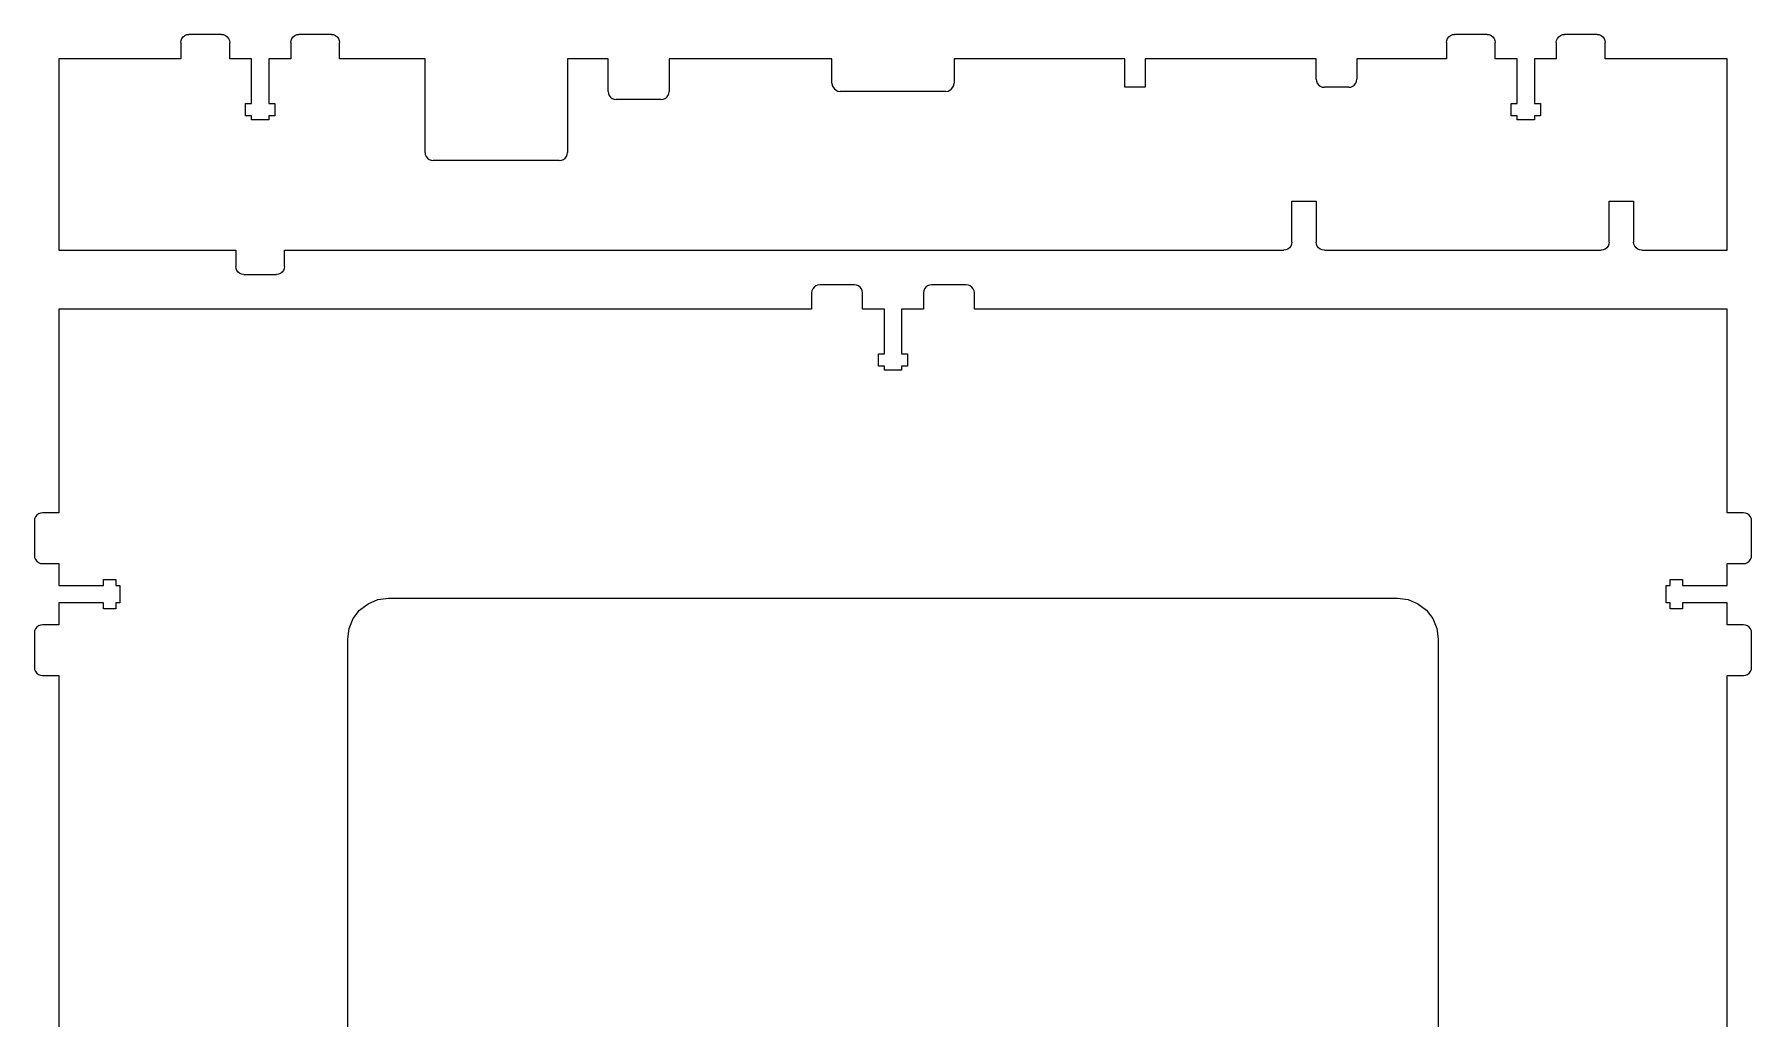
# Model space of a CAD drawing. Header units: metres. Extents: x 1771 to 2193, y -862 to -378.
# Drawn here: x 1771 to 2193, y -619.9 to -378.2 of the extents above; entities that cross this region are included whole.
import ezdxf

# ---------------------------------------------------------------- set-up
doc = ezdxf.new("R2010")
doc.units = ezdxf.units.M

msp = doc.modelspace()

# ---------------------------------------------------------------- linework, layer by layer
for p, q in [((1807, -380.2, 6), (1807.07, -379.68, 6)), ((1807.07, -379.68, 6), (1807.27, -379.2, 6)), ((1807.27, -379.2, 6), (1807.59, -378.79, 6)), ((1807.59, -378.79, 6), (1808, -378.47, 6)), ((1808, -378.47, 6), (1808.48, -378.27, 6)), ((1808.48, -378.27, 6), (1809, -378.2, 6)), ((1817, -378.2, 6), (1809, -378.2, 6)), ((1817, -378.2, 6), (1817.52, -378.27, 6)), ((1817.52, -378.27, 6), (1818, -378.47, 6)), ((1818, -378.47, 6), (1818.41, -378.79, 6)), ((1818.41, -378.79, 6), (1818.73, -379.2, 6)), ((1818.73, -379.2, 6), (1818.93, -379.68, 6)), ((1818.93, -379.68, 6), (1819, -380.2, 6)), ((1834, -380.2, 6), (1834.07, -379.68, 6)), ((1834.07, -379.68, 6), (1834.27, -379.2, 6)), ((1834.27, -379.2, 6), (1834.59, -378.79, 6)), ((1834.59, -378.79, 6), (1835, -378.47, 6)), ((1835, -378.47, 6), (1835.48, -378.27, 6)), ((1835.48, -378.27, 6), (1836, -378.2, 6)), ((1844, -378.2, 6), (1836, -378.2, 6)), ((1844, -378.2, 6), (1844.52, -378.27, 6)), ((1844.52, -378.27, 6), (1845, -378.47, 6)), ((1845, -378.47, 6), (1845.41, -378.79, 6)), ((1845.41, -378.79, 6), (1845.73, -379.2, 6)), ((1845.73, -379.2, 6), (1845.93, -379.68, 6)), ((1845.93, -379.68, 6), (1846, -380.2, 6)), ((2118, -380.2, 6), (2118.07, -379.68, 6)), ((2118.07, -379.68, 6), (2118.27, -379.2, 6)), ((2118.27, -379.2, 6), (2118.59, -378.79, 6)), ((2118.59, -378.79, 6), (2119, -378.47, 6)), ((2119, -378.47, 6), (2119.48, -378.27, 6)), ((2119.48, -378.27, 6), (2120, -378.2, 6)), ((2128, -378.2, 6), (2120, -378.2, 6)), ((2128, -378.2, 6), (2128.52, -378.27, 6)), ((2128.52, -378.27, 6), (2129, -378.47, 6)), ((2129, -378.47, 6), (2129.41, -378.79, 6)), ((2129.41, -378.79, 6), (2129.73, -379.2, 6)), ((2129.73, -379.2, 6), (2129.93, -379.68, 6)), ((2129.93, -379.68, 6), (2130, -380.2, 6)), ((2145, -380.2, 6), (2145.07, -379.68, 6)), ((2145.07, -379.68, 6), (2145.27, -379.2, 6)), ((2145.27, -379.2, 6), (2145.59, -378.79, 6)), ((2145.59, -378.79, 6), (2146, -378.47, 6)), ((2146, -378.47, 6), (2146.48, -378.27, 6)), ((2146.48, -378.27, 6), (2147, -378.2, 6)), ((2155, -378.2, 6), (2147, -378.2, 6)), ((2155, -378.2, 6), (2155.52, -378.27, 6)), ((2155.52, -378.27, 6), (2156, -378.47, 6)), ((2156, -378.47, 6), (2156.41, -378.79, 6)), ((2156.41, -378.79, 6), (2156.73, -379.2, 6)), ((2156.73, -379.2, 6), (2156.93, -379.68, 6)), ((2156.93, -379.68, 6), (2157, -380.2, 6)), ((1807, -380.2, 6), (1807, -382.2, 6)), ((1807, -382.2, 6), (1807, -384.2, 6)), ((1819, -382.2, 6), (1819, -380.2, 6)), ((1819, -384.2, 6), (1819, -382.2, 6)), ((1834, -380.2, 6), (1834, -382.2, 6)), ((1834, -382.2, 6), (1834, -384.2, 6)), ((1846, -382.2, 6), (1846, -380.2, 6)), ((1846, -384.2, 6), (1846, -382.2, 6)), ((2118, -380.2, 6), (2118, -382.2, 6)), ((2118, -382.2, 6), (2118, -384.2, 6)), ((2130, -382.2, 6), (2130, -380.2, 6)), ((2130, -384.2, 6), (2130, -382.2, 6)), ((2145, -380.2, 6), (2145, -382.2, 6)), ((2145, -382.2, 6), (2145, -384.2, 6)), ((2157, -382.2, 6), (2157, -380.2, 6)), ((2157, -384.2, 6), (2157, -382.2, 6)), ((1807, -384.2, 6), (1777, -384.2, 6)), ((1777, -384.2, 6), (1777, -431.2, 6)), ((1824.4, -384.2, 6), (1819, -384.2, 6)), ((1824.4, -395.2, 6), (1824.4, -384.2, 6)), ((1834, -384.2, 6), (1828.6, -384.2, 6)), ((1828.6, -384.2, 6), (1828.6, -395.2, 6)), ((1867, -384.2, 6), (1846, -384.2, 6)), ((1867, -407.2, 6), (1867, -384.2, 6)), ((1902, -384.2, 6), (1902, -407.2, 6)), ((1912, -384.2, 6), (1902, -384.2, 6)), ((1912, -392.2, 6), (1912, -384.2, 6)), ((1967, -384.2, 6), (1927, -384.2, 6)), ((1927, -384.2, 6), (1927, -392.2, 6)), ((1967, -390.2, 6), (1967, -384.2, 6)), ((2039, -384.2, 6), (1997, -384.2, 6)), ((1997, -384.2, 6), (1997, -390.2, 6)), ((2039, -391.2, 6), (2039, -384.2, 6)), ((2086, -384.2, 6), (2044, -384.2, 6)), ((2044, -384.2, 6), (2044, -391.2, 6)), ((2086, -389.2, 6), (2086, -384.2, 6)), ((2118, -384.2, 6), (2096, -384.2, 6)), ((2096, -384.2, 6), (2096, -389.2, 6)), ((2135.4, -384.2, 6), (2130, -384.2, 6)), ((2135.4, -395.2, 6), (2135.4, -384.2, 6)), ((2139.6, -384.2, 6), (2139.6, -395.2, 6)), ((2145, -384.2, 6), (2139.6, -384.2, 6)), ((2187, -384.2, 6), (2157, -384.2, 6)), ((2187, -431.2, 6), (2187, -384.2, 6)), ((1912, -392.2, 6), (1912.07, -392.72, 6)), ((1926.93, -392.72, 6), (1927, -392.2, 6)), ((1967, -390.2, 6), (1967.07, -390.72, 6)), ((1967.07, -390.72, 6), (1967.27, -391.2, 6)), ((1967.27, -391.2, 6), (1967.59, -391.61, 6)), ((1967.59, -391.61, 6), (1968, -391.93, 6)), ((1968, -391.93, 6), (1968.48, -392.13, 6)), ((1968.48, -392.13, 6), (1969, -392.2, 6)), ((1995, -392.2, 6), (1969, -392.2, 6)), ((1995, -392.2, 6), (1995.52, -392.13, 6)), ((1995.52, -392.13, 6), (1996, -391.93, 6)), ((1996, -391.93, 6), (1996.41, -391.61, 6)), ((1996.41, -391.61, 6), (1996.73, -391.2, 6)), ((1996.73, -391.2, 6), (1996.93, -390.72, 6)), ((1996.93, -390.72, 6), (1997, -390.2, 6)), ((2044, -391.2, 6), (2039, -391.2, 6)), ((2086, -389.2, 6), (2086.07, -389.72, 6)), ((2086.07, -389.72, 6), (2086.27, -390.2, 6)), ((2086.27, -390.2, 6), (2086.59, -390.61, 6)), ((2086.59, -390.61, 6), (2087, -390.93, 6)), ((2087, -390.93, 6), (2087.48, -391.13, 6)), ((2087.48, -391.13, 6), (2088, -391.2, 6)), ((2094, -391.2, 6), (2088, -391.2, 6)), ((2094, -391.2, 6), (2094.52, -391.13, 6)), ((2094.52, -391.13, 6), (2095, -390.93, 6)), ((2095, -390.93, 6), (2095.41, -390.61, 6)), ((2095.41, -390.61, 6), (2095.73, -390.2, 6)), ((2095.73, -390.2, 6), (2095.93, -389.72, 6)), ((2095.93, -389.72, 6), (2096, -389.2, 6)), ((1822.9, -398.2, 6), (1822.9, -395.2, 6)), ((1822.9, -395.2, 6), (1824.4, -395.2, 6)), ((1828.6, -395.2, 6), (1830.1, -395.2, 6)), ((1830.1, -395.2, 6), (1830.1, -398.2, 6)), ((1912.07, -392.72, 6), (1912.27, -393.2, 6)), ((1912.27, -393.2, 6), (1912.59, -393.61, 6)), ((1912.59, -393.61, 6), (1913, -393.93, 6)), ((1913, -393.93, 6), (1913.48, -394.13, 6)), ((1913.48, -394.13, 6), (1914, -394.2, 6)), ((1925, -394.2, 6), (1914, -394.2, 6)), ((1925, -394.2, 6), (1925.52, -394.13, 6)), ((1925.52, -394.13, 6), (1926, -393.93, 6)), ((1926, -393.93, 6), (1926.41, -393.61, 6)), ((1926.41, -393.61, 6), (1926.73, -393.2, 6)), ((1926.73, -393.2, 6), (1926.93, -392.72, 6)), ((2133.9, -395.2, 6), (2135.4, -395.2, 6)), ((2133.9, -398.2, 6), (2133.9, -395.2, 6)), ((2139.6, -395.2, 6), (2141.1, -395.2, 6)), ((2141.1, -395.2, 6), (2141.1, -398.2, 6)), ((1824.4, -398.2, 6), (1822.9, -398.2, 6)), ((1824.4, -399.2, 6), (1824.4, -398.2, 6)), ((1828.6, -399.2, 6), (1824.4, -399.2, 6)), ((1830.1, -398.2, 6), (1828.6, -398.2, 6)), ((1828.6, -398.2, 6), (1828.6, -399.2, 6)), ((2135.4, -398.2, 6), (2133.9, -398.2, 6)), ((2135.4, -399.2, 6), (2135.4, -398.2, 6)), ((2139.6, -399.2, 6), (2135.4, -399.2, 6)), ((2139.6, -398.2, 6), (2139.6, -399.2, 6)), ((2141.1, -398.2, 6), (2139.6, -398.2, 6)), ((1867, -407.2, 6), (1867.07, -407.72, 6)), ((1867.07, -407.72, 6), (1867.27, -408.2, 6)), ((1867.27, -408.2, 6), (1867.59, -408.61, 6)), ((1867.59, -408.61, 6), (1868, -408.93, 6)), ((1868, -408.93, 6), (1868.48, -409.13, 6)), ((1868.48, -409.13, 6), (1869, -409.2, 6)), ((1900, -409.2, 6), (1869, -409.2, 6)), ((1900, -409.2, 6), (1900.52, -409.13, 6)), ((1900.52, -409.13, 6), (1901, -408.93, 6)), ((1901, -408.93, 6), (1901.41, -408.61, 6)), ((1901.41, -408.61, 6), (1901.73, -408.2, 6)), ((1901.73, -408.2, 6), (1901.93, -407.72, 6)), ((1901.93, -407.72, 6), (1902, -407.2, 6)), ((2080, -429.2, 6), (2080, -419.2, 6)), ((2080, -419.2, 6), (2086, -419.2, 6)), ((2086, -419.2, 6), (2086, -429.2, 6)), ((2158, -429.2, 6), (2158, -419.2, 6)), ((2158, -419.2, 6), (2164, -419.2, 6)), ((2164, -419.2, 6), (2164, -429.2, 6)), ((2079.73, -430.2, 6), (2079.41, -430.61, 6)), ((2079.93, -429.72, 6), (2079.73, -430.2, 6)), ((2080, -429.2, 6), (2079.93, -429.72, 6)), ((2086.07, -429.72, 6), (2086, -429.2, 6)), ((2086.27, -430.2, 6), (2086.07, -429.72, 6)), ((2086.59, -430.61, 6), (2086.27, -430.2, 6)), ((2157.73, -430.2, 6), (2157.41, -430.61, 6)), ((2157.93, -429.72, 6), (2157.73, -430.2, 6)), ((2158, -429.2, 6), (2157.93, -429.72, 6)), ((2164.07, -429.72, 6), (2164, -429.2, 6)), ((2164.27, -430.2, 6), (2164.07, -429.72, 6)), ((2164.59, -430.61, 6), (2164.27, -430.2, 6)), ((1777, -431.2, 6), (1820.5, -431.2, 6)), ((1820.5, -431.2, 6), (1820.5, -435.2, 6)), ((1832.5, -435.2, 6), (1832.5, -431.2, 6)), ((1832.5, -431.2, 6), (2078, -431.2, 6)), ((2078.52, -431.13, 6), (2078, -431.2, 6)), ((2079, -430.93, 6), (2078.52, -431.13, 6)), ((2079.41, -430.61, 6), (2079, -430.93, 6)), ((2087, -430.93, 6), (2086.59, -430.61, 6)), ((2087.48, -431.13, 6), (2087, -430.93, 6)), ((2088, -431.2, 6), (2087.48, -431.13, 6)), ((2088, -431.2, 6), (2156, -431.2, 6)), ((2156.52, -431.13, 6), (2156, -431.2, 6)), ((2157, -430.93, 6), (2156.52, -431.13, 6)), ((2157.41, -430.61, 6), (2157, -430.93, 6)), ((2165, -430.93, 6), (2164.59, -430.61, 6)), ((2165.48, -431.13, 6), (2165, -430.93, 6)), ((2166, -431.2, 6), (2165.48, -431.13, 6)), ((2166, -431.2, 6), (2187, -431.2, 6)), ((1820.57, -435.72, 6), (1820.5, -435.2, 6)), ((1820.77, -436.2, 6), (1820.57, -435.72, 6)), ((1821.09, -436.61, 6), (1820.77, -436.2, 6)), ((1821.5, -436.93, 6), (1821.09, -436.61, 6)), ((1821.98, -437.13, 6), (1821.5, -436.93, 6)), ((1822.5, -437.2, 6), (1821.98, -437.13, 6)), ((1822.5, -437.2, 6), (1830.5, -437.2, 6)), ((1831.02, -437.13, 6), (1830.5, -437.2, 6)), ((1831.5, -436.93, 6), (1831.02, -437.13, 6)), ((1831.91, -436.61, 6), (1831.5, -436.93, 6)), ((1832.23, -436.2, 6), (1831.91, -436.61, 6)), ((1832.43, -435.72, 6), (1832.23, -436.2, 6)), ((1832.5, -435.2, 6), (1832.43, -435.72, 6))]:
    msp.add_line(p, q)
at = {"layer": '1'}
for p, q in [((1962.07, -441.18, 6), (1962, -441.7, 6)), ((1962, -441.7, 6), (1962, -445.7, 6)), ((1962.27, -440.7, 6), (1962.07, -441.18, 6)), ((1962.59, -440.29, 6), (1962.27, -440.7, 6)), ((1963, -439.97, 6), (1962.59, -440.29, 6)), ((1963.48, -439.77, 6), (1963, -439.97, 6)), ((1964, -439.7, 6), (1963.48, -439.77, 6)), ((1972.5, -439.7, 6), (1964, -439.7, 6)), ((1973.02, -439.77, 6), (1972.5, -439.7, 6)), ((1973.5, -439.97, 6), (1973.02, -439.77, 6)), ((1973.91, -440.29, 6), (1973.5, -439.97, 6)), ((1974.23, -440.7, 6), (1973.91, -440.29, 6)), ((1974.43, -441.18, 6), (1974.23, -440.7, 6)), ((1974.5, -441.7, 6), (1974.43, -441.18, 6)), ((1974.5, -445.7, 6), (1974.5, -441.7, 6)), ((1989.57, -441.18, 6), (1989.5, -441.7, 6)), ((1989.5, -441.7, 6), (1989.5, -445.7, 6)), ((1989.77, -440.7, 6), (1989.57, -441.18, 6)), ((1990.09, -440.29, 6), (1989.77, -440.7, 6)), ((1990.5, -439.97, 6), (1990.09, -440.29, 6)), ((1990.98, -439.77, 6), (1990.5, -439.97, 6)), ((1991.5, -439.7, 6), (1990.98, -439.77, 6)), ((2000, -439.7, 6), (1991.5, -439.7, 6)), ((2000.52, -439.77, 6), (2000, -439.7, 6)), ((2001, -439.97, 6), (2000.52, -439.77, 6)), ((2001.41, -440.29, 6), (2001, -439.97, 6)), ((2001.73, -440.7, 6), (2001.41, -440.29, 6)), ((2001.93, -441.18, 6), (2001.73, -440.7, 6)), ((2002, -441.7, 6), (2001.93, -441.18, 6)), ((2002, -445.7, 6), (2002, -441.7, 6)), ((1777, -445.7, 6), (1777, -495.7, 6)), ((1962, -445.7, 6), (1777, -445.7, 6)), ((1979.9, -445.7, 6), (1974.5, -445.7, 6)), ((1979.9, -456.7, 6), (1979.9, -445.7, 6)), ((1989.5, -445.7, 6), (1984.1, -445.7, 6)), ((1984.1, -445.7, 6), (1984.1, -456.7, 6)), ((2187, -445.7, 6), (2002, -445.7, 6)), ((2187, -495.7, 6), (2187, -445.7, 6)), ((1978.4, -456.7, 6), (1979.9, -456.7, 6)), ((1978.4, -459.7, 6), (1978.4, -456.7, 6)), ((1979.9, -459.7, 6), (1978.4, -459.7, 6)), ((1979.9, -460.7, 6), (1979.9, -459.7, 6)), ((1984.1, -456.7, 6), (1985.6, -456.7, 6)), ((1985.6, -459.7, 6), (1984.1, -459.7, 6)), ((1984.1, -459.7, 6), (1984.1, -460.7, 6)), ((1985.6, -456.7, 6), (1985.6, -459.7, 6)), ((1984.1, -460.7, 6), (1979.9, -460.7, 6)), ((1771.07, -497.18, 6), (1771, -497.7, 6)), ((1771, -497.7, 6), (1771, -506.2, 6)), ((1771.27, -496.7, 6), (1771.07, -497.18, 6)), ((1771.59, -496.29, 6), (1771.27, -496.7, 6)), ((1772, -495.97, 6), (1771.59, -496.29, 6)), ((1772.48, -495.77, 6), (1772, -495.97, 6)), ((1773, -495.7, 6), (1772.48, -495.77, 6)), ((1777, -495.7, 6), (1773, -495.7, 6)), ((2191, -495.7, 6), (2187, -495.7, 6)), ((2191.52, -495.77, 6), (2191, -495.7, 6)), ((2192, -495.97, 6), (2191.52, -495.77, 6)), ((2192.41, -496.29, 6), (2192, -495.97, 6)), ((2192.73, -496.7, 6), (2192.41, -496.29, 6)), ((2192.93, -497.18, 6), (2192.73, -496.7, 6)), ((2193, -497.7, 6), (2192.93, -497.18, 6)), ((2193, -506.2, 6), (2193, -497.7, 6)), ((1771, -506.2, 6), (1771.07, -506.72, 6)), ((2192.93, -506.72, 6), (2193, -506.2, 6)), ((1771.07, -506.72, 6), (1771.27, -507.2, 6)), ((1771.27, -507.2, 6), (1771.59, -507.61, 6)), ((1771.59, -507.61, 6), (1772, -507.93, 6)), ((1772, -507.93, 6), (1772.48, -508.13, 6)), ((1772.48, -508.13, 6), (1773, -508.2, 6)), ((1773, -508.2, 6), (1777, -508.2, 6)), ((1777, -508.2, 6), (1777, -513.6, 6)), ((2187, -513.6, 6), (2187, -508.2, 6)), ((2187, -508.2, 6), (2191, -508.2, 6)), ((2191, -508.2, 6), (2191.52, -508.13, 6)), ((2191.52, -508.13, 6), (2192, -507.93, 6)), ((2192, -507.93, 6), (2192.41, -507.61, 6)), ((2192.41, -507.61, 6), (2192.73, -507.2, 6)), ((2192.73, -507.2, 6), (2192.93, -506.72, 6)), ((1777, -513.6, 6), (1788, -513.6, 6)), ((1788, -513.6, 6), (1788, -512.1, 6)), ((1788, -512.1, 6), (1791, -512.1, 6)), ((1791, -512.1, 6), (1791, -513.6, 6)), ((1791, -513.6, 6), (1792, -513.6, 6)), ((1792, -513.6, 6), (1792, -517.8, 6)), ((2172, -517.8, 6), (2172, -513.6, 6)), ((2172, -513.6, 6), (2173, -513.6, 6)), ((2173, -513.6, 6), (2173, -512.1, 6)), ((2173, -512.1, 6), (2176, -512.1, 6)), ((2176, -512.1, 6), (2176, -513.6, 6)), ((2176, -513.6, 6), (2187, -513.6, 6)), ((1777, -517.8, 6), (1777, -523.2, 6)), ((1788, -517.8, 6), (1777, -517.8, 6)), ((1788, -519.3, 6), (1788, -517.8, 6)), ((1791, -517.8, 6), (1791, -519.3, 6)), ((1792, -517.8, 6), (1791, -517.8, 6)), ((1850.93, -519.63, 6), (1853, -518.04, 6)), ((1853, -518.04, 6), (1855.41, -517.04, 6)), ((1855.41, -517.04, 6), (1858, -516.7, 6)), ((1858, -516.7, 6), (2106, -516.7, 6)), ((2106, -516.7, 6), (2108.59, -517.04, 6)), ((2108.59, -517.04, 6), (2111, -518.04, 6)), ((2111, -518.04, 6), (2113.07, -519.63, 6)), ((2173, -517.8, 6), (2172, -517.8, 6)), ((2173, -519.3, 6), (2173, -517.8, 6)), ((2187, -517.8, 6), (2176, -517.8, 6)), ((2176, -517.8, 6), (2176, -519.3, 6)), ((2187, -523.2, 6), (2187, -517.8, 6)), ((1772.48, -523.27, 6), (1772, -523.47, 6)), ((1773, -523.2, 6), (1772.48, -523.27, 6)), ((1777, -523.2, 6), (1773, -523.2, 6)), ((1791, -519.3, 6), (1788, -519.3, 6)), ((1848.34, -524.11, 6), (1849.34, -521.7, 6)), ((1849.34, -521.7, 6), (1850.93, -519.63, 6)), ((2113.07, -519.63, 6), (2114.66, -521.7, 6)), ((2114.66, -521.7, 6), (2115.66, -524.11, 6)), ((2176, -519.3, 6), (2173, -519.3, 6)), ((2191, -523.2, 6), (2187, -523.2, 6)), ((2191.52, -523.27, 6), (2191, -523.2, 6)), ((2192, -523.47, 6), (2191.52, -523.27, 6)), ((1771.07, -524.68, 6), (1771, -525.2, 6)), ((1771, -525.2, 6), (1771, -533.7, 6)), ((1771.27, -524.2, 6), (1771.07, -524.68, 6)), ((1771.59, -523.79, 6), (1771.27, -524.2, 6)), ((1772, -523.47, 6), (1771.59, -523.79, 6)), ((1848, -526.7, 6), (1848.34, -524.11, 6)), ((1848, -774.7, 6), (1848, -526.7, 6)), ((2115.66, -524.11, 6), (2116, -526.7, 6)), ((2116, -526.7, 6), (2116, -774.7, 6)), ((2192.41, -523.79, 6), (2192, -523.47, 6)), ((2192.73, -524.2, 6), (2192.41, -523.79, 6)), ((2192.93, -524.68, 6), (2192.73, -524.2, 6)), ((2193, -525.2, 6), (2192.93, -524.68, 6)), ((2193, -533.7, 6), (2193, -525.2, 6)), ((1771, -533.7, 6), (1771.07, -534.22, 6)), ((1771.07, -534.22, 6), (1771.27, -534.7, 6)), ((1771.27, -534.7, 6), (1771.59, -535.11, 6)), ((1771.59, -535.11, 6), (1772, -535.43, 6)), ((1772, -535.43, 6), (1772.48, -535.63, 6)), ((1772.48, -535.63, 6), (1773, -535.7, 6)), ((1773, -535.7, 6), (1777, -535.7, 6)), ((1777, -535.7, 6), (1777, -765.7, 6)), ((2187, -765.7, 6), (2187, -535.7, 6)), ((2187, -535.7, 6), (2191, -535.7, 6)), ((2191, -535.7, 6), (2191.52, -535.63, 6)), ((2191.52, -535.63, 6), (2192, -535.43, 6)), ((2192, -535.43, 6), (2192.41, -535.11, 6)), ((2192.41, -535.11, 6), (2192.73, -534.7, 6)), ((2192.73, -534.7, 6), (2192.93, -534.22, 6)), ((2192.93, -534.22, 6), (2193, -533.7, 6))]:
    msp.add_line(p, q, dxfattribs=at)

doc.saveas('drawing.dxf')
